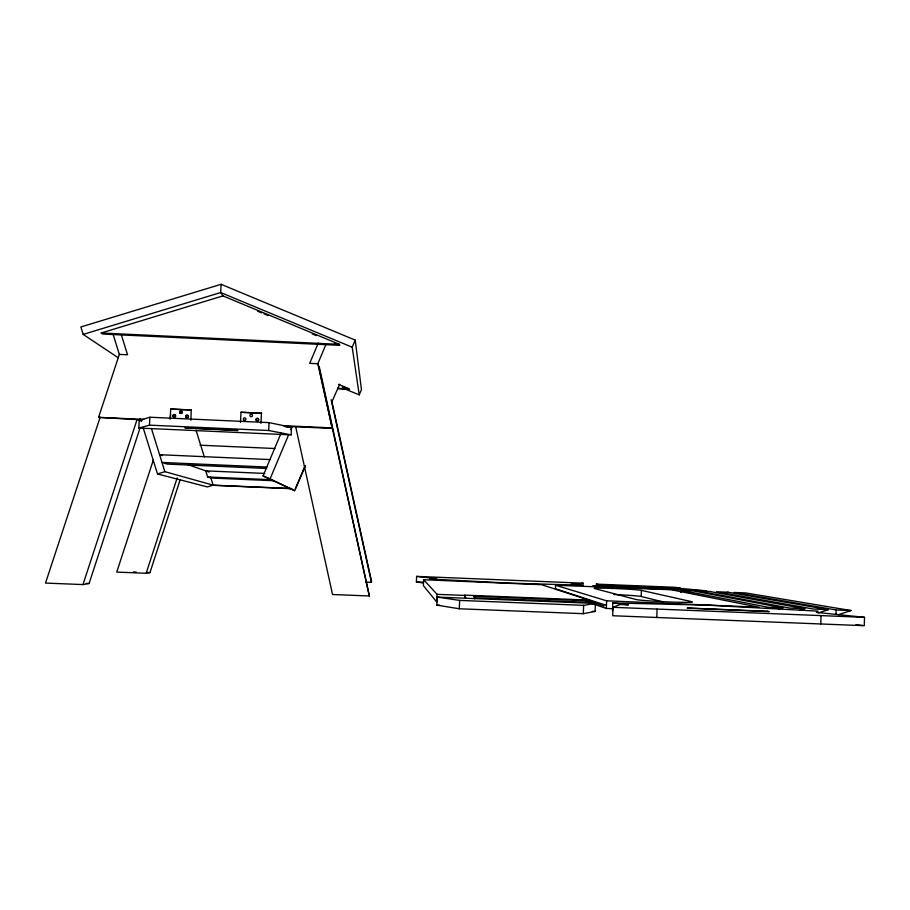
<?xml version="1.0" encoding="UTF-8"?>
<svg xmlns="http://www.w3.org/2000/svg" width="910" height="910" viewBox="0 0 910 910"><rect width="100%" height="100%" fill="white"/><g stroke="black" fill="none" stroke-linecap="round" stroke-linejoin="round"><path stroke-width="1.36" d="M612.817 602.955L707.241 605.15L818.033 611.156L816.338 612.362L864.5 617.333L864.272 625.693L612.714 615.74L613.021 607.311L620.074 604.524L628.446 604.854L612.817 602.955L612.532 610.826M820.774 623.976L821.025 615.592M836.028 614.091L836.142 609.962L734.142 592.456L745.734 592.933L851.021 610.553L838.497 614.659M606.458 605.355L606.617 600.805L555.566 585.255L555.441 588.781L606.458 605.355L606.344 608.437L613.42 608.722M656.781 617.481L657.077 609.063M680.919 592.456L680.998 590.306L692.624 590.783L782.839 607.823L779.062 609.063M663.026 601.908L641.197 596.494L641.413 590.385A23.865 0.774 2.6 0 0 614.079 588.508A23.865 0.774 2.6 0 0 594.389 588.486L635.897 599.474A28.585 1.103 2.7 0 0 669.544 601.965A28.585 1.103 2.7 0 0 691.907 601.715L641.413 590.385M583.014 585.915L583.117 583.162L416.621 576.405L416.393 581.934L423.377 583.014M583.321 613.681L583.64 605.343L595.424 603.41L595.129 611.429L583.321 613.681L459.3 608.767L436.891 605.15L437.221 597.096L595.424 603.41M588.668 602.636L588.759 600.088L541.7 584.698L423.639 579.727L423.389 585.642L436.754 602.045L437.073 594.332L423.639 579.727M459.3 608.767L459.652 600.407L437.221 597.096M291.132 434.878L291.484 427.268L269.053 422.615L149.888 417.235L139.219 420.409L138.821 428.053L291.132 434.878L268.666 430.498L149.468 425.152L138.821 428.053M240.502 422.411L241.002 412.253L261.545 413.288L241.002 412.253M260.954 423.332L261.443 413.185M268.666 430.498L269.053 422.615M190.884 420.261L191.237 409.989L170.693 409.056L170.17 419.226M118.186 357.721L83.174 334.414L80.865 326.963L221.085 284.307L220.686 292.531L223.018 296.034M149.468 425.152L149.888 417.235M170.42 418.065L170.614 414.255M295.739 426.961L332.537 594.514L369.346 595.982L319.308 366.923M365.934 582.127L371.462 582.354L371.587 581.524L331.638 400.525M153.335 460.028L116.742 572.094L146.157 573.277L177.177 477.898M146.157 573.277L149.968 572.595L180.203 479.604M100.1 417.383L45.5 583.082L82.969 584.573L137.046 419.647M82.969 584.573L89.1 583.481L140.185 427.563M139.446 419.214L140.709 419.806L98.576 417.372L119.335 354.388L113.193 334.584M342.342 387.876L359.234 394.883L361.452 389.582L355.207 340.101L221.096 284.307M359.234 394.883L352.215 347.222L355.207 340.101M281.099 433.069L263.058 475.941L294.635 490.695L305.157 465.567M305.464 465.84L295.466 488.704M339.68 384.225L331.843 401.936M318.284 343.024L309.718 363.352L317.829 363.727L318.147 364.603M325.825 344.719L317.829 363.727L332.23 428.439L286.411 426.369M294.635 490.695L270.099 478.853L288.663 434.707M290.847 429.52L291.939 426.915M799.754 610.348L804.793 608.71L709.72 591.477L698.095 590.999L789.869 608.107L804.793 608.71M818.306 612.931L828.35 609.654L728.068 592.217L716.466 591.75L813.449 609.052L828.35 609.654M725.452 593.058L728.068 592.217M210.631 477.102L213.133 485.155L207.446 486.93L157.498 473.962L143.279 428.121M157.498 473.962L164.858 471.664L213.133 485.155M83.174 334.414L220.675 292.531L352.215 347.222M101.203 332.992L222.916 295.898L339.464 344.355L339.669 345.334L102.671 334.038L101.203 332.992L339.464 344.355M583.117 583.162L577.133 584.334L571.207 584.095L581.82 585.187L508.36 583.105L429.611 579.022L436.607 578.646L416.621 576.405M596.346 584.118L675.425 587.325L680.771 588.326L600.27 585.062L596.346 584.118L597.062 586.37M555.566 585.255L671.284 589.748L758.974 607.22L606.617 600.805M416.393 581.934L423.321 582.218M133.44 571.924L136.193 572.037M147.215 572.481L149.968 572.595M782.839 607.823L767.904 607.232L680.998 590.306M836.142 609.962L851.021 610.553M465.328 597.711L464.51 595.117L588.759 600.088M437.073 594.332L464.964 595.447L465.784 598.063M473.894 596.232L585.176 600.68L590.419 602.443L476.317 597.881L473.894 596.232L474.736 598.871M86.279 583.367L89.1 583.481M459.652 600.407L583.64 605.343M613.021 607.311L864.5 617.333M436.891 605.15L439.712 605.264M592.308 611.327L595.129 611.429M266.801 467.035L162.048 462.451L167.247 464.1L266.641 468.445M264.73 473.427L205.751 470.868L207.651 476.965L210.915 478.012L273.842 480.73M207.651 476.965L272.124 479.763M211.075 485.064L291.689 488.545M211.712 485.257L291.598 488.704M98.576 417.372L143.666 419.408M283.158 425.687L331.979 427.893M139.219 420.409L142.04 420.545M285.854 427.017L291.484 427.268M200.029 445.195L274.9 448.516M269.94 459.573L159.591 454.716L162.276 455.637M119.335 354.388L127.548 354.775L121.383 334.914M337.576 388.183L349.042 389.275L337.747 388.752M856.037 624.658L862.896 625.523M588.122 600.839L604.069 606.128M588.895 602.534L606.344 608.437M187.665 464.532L209.05 472.017M263.058 475.941L270.099 478.853M338.463 384.361L348.917 388.707M342.524 386.579L349.042 389.275M257.61 311.22L261.511 312.847M264.116 313.927L268.029 315.554M312.312 333.959L316.225 335.585M334.459 343.172L339.669 345.334M170.693 409.056L191.237 409.989M196.003 430.111L204.363 456.968M151.458 428.519L164.858 471.664M140.356 418.68L141.198 421.375M331.149 399.706L371.462 582.354M318.045 363.42L369.346 595.982M613.875 594.526A23.865 0.876 2.7 0 1 641.197 596.494M257.007 420.921A1.274 1.263 -9.7 0 1 256.324 419.032A1.274 1.263 -9.7 0 1 258.349 418.862A1.274 1.263 -9.7 0 1 257.985 420.841M600.418 585.369L592.285 586.245L706.569 590.863L684.491 588.781L600.418 585.369M767.448 611.27L687.187 608.062L769.189 611.622L767.448 611.27M237.419 430.237L184.923 427.882L237.931 430.601L237.419 430.237M173.81 417.064A1.285 1.274 -13.4 0 0 175.459 415.586A1.285 1.274 -13.4 0 0 173.344 414.914A1.285 1.274 -13.4 0 0 173.81 417.064M173.992 417.167A1.285 1.274 -13.4 0 0 175.641 415.688A1.285 1.274 -13.4 0 0 173.526 415.017A1.285 1.274 -13.4 0 0 173.992 417.167M180.214 413.242A1.285 1.274 -12.8 0 0 182.114 412.082A1.285 1.274 -12.8 0 0 180.169 411.036A1.285 1.274 -12.8 0 0 180.214 413.242M186.652 417.644A1.285 1.274 -13 0 0 188.302 416.166A1.285 1.274 -13 0 0 186.186 415.495A1.285 1.274 -13 0 0 186.652 417.644M186.823 417.747A1.285 1.274 -13 0 0 188.472 416.268A1.285 1.274 -13 0 0 186.357 415.597A1.285 1.274 -13 0 0 186.823 417.747M180.385 413.345A1.285 1.274 -12.7 0 0 182.296 412.196A1.285 1.274 -12.7 0 0 180.339 411.149A1.285 1.274 -12.7 0 0 180.385 413.345M243.937 420.204A1.274 1.274 -10.4 0 0 245.905 419.191A1.274 1.274 -10.4 0 0 244.039 418.009A1.274 1.274 -10.4 0 0 243.937 420.204M250.603 416.53A1.274 1.263 -9.5 0 0 252.491 415.381A1.274 1.263 -9.5 0 0 250.546 414.334A1.274 1.263 -9.5 0 0 250.603 416.53M256.597 420.682A1.274 1.274 -9.7 0 0 258.577 419.669A1.274 1.274 -9.7 0 0 256.711 418.486A1.274 1.274 -9.7 0 0 256.597 420.682"/></g></svg>
